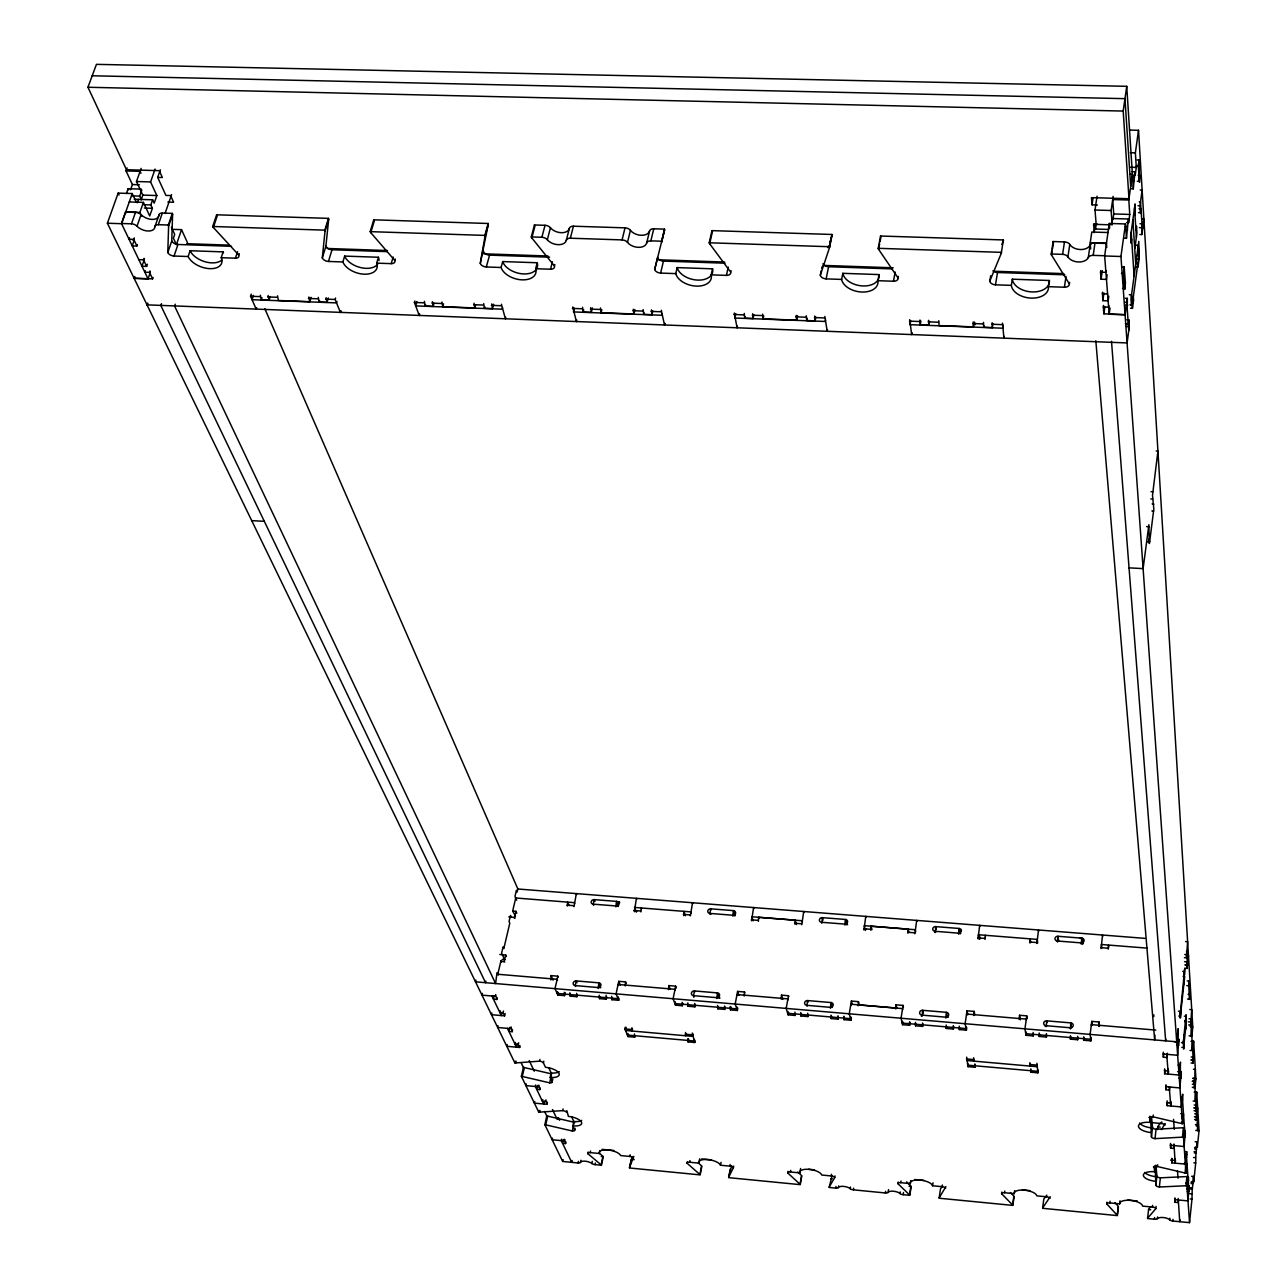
<?xml version="1.0" encoding="UTF-8"?>
<svg xmlns="http://www.w3.org/2000/svg" width="1287" height="1287" viewBox="0 0 1287 1287"><rect width="100%" height="100%" fill="white"/><g stroke="black" fill="none" stroke-linecap="round" stroke-linejoin="round"><path stroke-width="1.5" d="M188.159 256.531L190.106 250.74L223.134 251.882L221.219 257.69A18.066 10.457 20.2 0 1 209.91 268.661A18.066 10.457 20.2 0 1 188.159 256.531L174.051 256.033A5.164 2.976 20.6 0 1 167.793 252.558L168.613 225.981A5.245 3.041 21 0 0 168.356 225.016L172.345 213.385L162.339 213.063A5.212 3.041 21.1 0 0 158.912 215.186A10.457 6.081 21.2 0 1 152.091 219.417A10.457 6.081 21.2 0 1 141.071 214.623A5.212 3.024 21.3 0 0 135.537 212.21L125.579 211.888L121.477 223.488L148.053 278.909L134.17 278.394L134.829 276.48M167.793 252.558L171.75 240.991L172.603 214.35A5.228 3.057 21.1 0 0 172.345 213.385M1156.193 451.013L1157.93 451.093L1152.508 495.238L1153.828 509.089L1149.452 543.387M342.873 261.953L344.659 256.097L378.41 257.255L376.673 263.143A18.098 10.795 18.4 0 1 364.301 274.195A18.098 10.795 18.4 0 1 342.873 261.953L328.442 261.454A5.18 3.073 18.9 0 1 322.297 257.931L325.016 231.129L328.668 219.353A5.228 3.153 19.3 0 0 328.475 218.372L216.618 214.8L212.725 226.48A5.245 3.073 20.4 0 0 213.352 227.461L238.722 255.019A5.164 3.008 19.9 0 1 235.424 258.188L221.219 257.69M322.297 257.931L325.901 246.235L328.668 219.353M1150.658 1206.804L1148.631 1209.185L1147.537 1218.548L1154.391 1219.223A3.282 1.271 7.5 0 0 1157.383 1218.66A6.58 2.526 7.5 0 1 1163.384 1217.55A6.58 2.526 7.5 0 1 1169.69 1219.867A3.298 1.271 7.4 0 0 1172.843 1221.025L1189.542 1222.65L1191.971 1199.114L1192.245 1187.885L1190.395 1187.724M1191.939 1181.53L1193.773 1181.707L1195.703 1162.981L1195.977 1151.736L1194.159 1151.575M1195.526 1147.055L1197.344 1147.216L1199.05 1130.613L1196.717 1092.068A3.314 1.4 6.9 0 0 1195.784 1092.052L1194.143 1092.148M1186.035 1163.738A3.411 1.367 7.2 0 0 1187 1163.882L1186.019 1173.149A3.411 1.351 7.2 0 1 1185.054 1173.004L1186.035 1163.738L1184.313 1163.335M1190.974 1041.344L1192.679 1041.231A3.427 1.48 6.9 0 1 1193.644 1041.247L1195.929 1078.844L1194.979 1087.821A3.362 1.416 6.9 0 1 1194.014 1087.676L1194.963 1078.699L1193.274 1078.297M1153.458 1167.003A11.824 4.698 7.4 0 1 1155.163 1167.116L1155.903 1185.343A3.362 1.319 7.4 0 0 1159.362 1187L1185.97 1185.761L1186.936 1176.559A3.378 1.335 7.2 0 1 1187.885 1176.591L1186.92 1185.81L1189.542 1222.65M1193.194 1101.077L1194.851 1100.98L1195.784 1092.052M1196.717 1092.068L1195.784 1101.012A3.33 1.384 7 0 0 1194.851 1100.98M1187.241 1177.412L1188.48 1177.541L1187.547 1180.533M1194.046 1110.745L1195.913 1110.922L1196.041 1105.147L1194.191 1104.986M1188.48 1177.541L1188.351 1183.284L1185.858 1183.043M1195.913 1110.922L1196.218 1107.946L1194.368 1107.785M1187.209 1185.874L1189.075 1186.051L1188.754 1189.091L1186.887 1188.915M1194.609 1119.529L1196.443 1119.69L1196.588 1113.963L1194.738 1113.802M1189.075 1186.051L1187.998 1200.9L1174.725 1199.629L1174.902 1197.907M1196.443 1119.69L1197.682 1107.866L1195.848 1107.705M1197.602 1130.404L1198.052 1125.996M1190.491 1189.027L1192.325 1189.204L1192.888 1183.718L1193.419 1176.431L1191.585 1176.27M1194.239 1152.911L1196.073 1153.072L1196.476 1149.098L1197.007 1141.859L1195.189 1141.698M1180.742 1113.609L1182.528 1114.027A3.523 1.464 7.1 0 0 1183.525 1114.188L1182.512 1123.68A3.523 1.448 7.1 0 1 1181.514 1123.519L1181.707 1121.733M1182.013 1118.773L1182.528 1114.027M1129.568 130.067L1138.512 130.293L1192.792 1027.139L1191.81 1036.341A3.475 1.512 6.9 0 1 1190.829 1036.196L1191.81 1026.994L1190.057 1026.576M1172.843 1221.025L1173.02 1219.32M1178.425 1200.884L1178.248 1202.589L1174.934 1202.267L1175.304 1198.841M1148.889 1117.55A12.21 5.019 7.4 0 1 1150.642 1117.647L1151.447 1136.888A3.475 1.416 7.4 0 0 1155.018 1138.641L1182.48 1137.145L1183.493 1127.718A3.475 1.432 7.1 0 1 1184.474 1127.75L1183.477 1137.177L1186.019 1173.149M1190.008 1050.482L1191.714 1050.369L1192.679 1041.231M1193.644 1041.247L1192.679 1050.385A3.427 1.48 6.9 0 0 1191.714 1050.369M1178.2 1198.422L1179.729 1221.685L1179.938 1219.738M1183.316 1130.967L1185.263 1131.144L1184.925 1134.265L1183.638 1134.153M1191.038 1062.982L1192.952 1063.159L1193.097 1057.142L1191.183 1056.981M1185.263 1131.144L1184.137 1146.524L1170.382 1145.253L1170.559 1143.483M1192.952 1063.159L1194.239 1051.012L1192.341 1050.852M1184.78 1151.543L1186.694 1151.72L1185.391 1164.124L1171.781 1162.853L1171.749 1158.316M1192.373 1084.169L1194.256 1084.346L1195.35 1069.417L1193.467 1069.24M1186.694 1151.72L1186.566 1157.608L1184.651 1157.431M1194.256 1084.346L1194.577 1081.337L1192.695 1081.16M1174.42 1144.899L1174.034 1148.406L1170.607 1148.101L1170.977 1144.577M1180.324 1068.467L1180.452 1062.113L1179.069 1075.031L1164.655 1073.776L1164.606 1068.821M1180.806 1075.208L1181.144 1071.991L1177.573 1071.685M1171.781 1162.853L1172.216 1158.783M1173.985 1143.998L1175.176 1163.175L1175.498 1160.263M1175.144 1158.638L1174.967 1160.375L1171.556 1160.07M1169.69 1219.867L1169.867 1218.162M1182.56 1100.369L1182.689 1094.191L1181.321 1106.933L1167.212 1105.662L1167.164 1100.852M1188.657 1024.967L1190.604 1025.128L1190.942 1022.039L1188.448 1021.862M1155.533 1181.289A11.84 4.698 7.4 0 1 1143.355 1175.401A11.84 4.698 7.4 0 1 1154.648 1171.749L1154.278 1167.615A3.411 1.351 7.4 0 1 1157.528 1166.553L1157.721 1164.815M1169.835 1087.048L1169.497 1090.073L1165.942 1089.751L1166.392 1085.536M1168.21 1069.143L1168.017 1070.961L1164.413 1070.639M1155.903 1185.343L1156.916 1176.157L1155.903 1165.089M1168.612 1070.848L1168.258 1074.082L1166.714 1054.326M1154.391 1219.223L1154.584 1217.534M1147.634 1218.194L1155.823 1208.67L1156.08 1206.402M1161.405 1129.6L1165.153 1123.535M1167.212 1105.662L1167.599 1102.074M1159.362 1187L1160.359 1177.83A3.362 1.335 7.4 0 1 1156.916 1176.157M1157.383 1218.66L1157.576 1216.971M1170.703 1101.173L1170.494 1102.975L1166.971 1102.653M1178.007 1035.231L1178.136 1028.683L1176.704 1041.81L475.514 981.836L475.933 980.099M1180.259 1014.606L1179.906 1017.856L1184.732 968.307L1184.587 974.854M1184.41 957.657L1186.453 957.818L1186.791 954.632L1184.764 954.471M1171.138 1102.332L1170.736 1105.983L1169.256 1087M1185.086 968.242L1187.097 968.403L1187.241 961.904L1184.539 961.679M1187.097 968.403L1188.48 955.758L1186.453 955.597M1151.447 1136.888L1152.508 1127.492L1151.543 1116.875M1167.438 1053.233L1166.971 1057.512L1163.335 1057.206L1163.287 1052.171M1163.335 1057.206L1163.738 1053.538M1165.861 1039.22L1165.668 1040.861L1111.501 341.296M1155.018 1138.641L1156.064 1129.262A3.459 1.416 7.3 0 1 1152.508 1127.492M1157.399 1129.568L1157.801 1126.463L1160.842 1122.698M1154.278 1167.615L1154.471 1165.877M1164.655 1073.776L1165.057 1070.14M1154.648 1171.749L1155.163 1167.116M1155.823 1208.67A3.314 1.287 7.5 0 0 1152.428 1207.045L1152.605 1205.34M1164.976 1125.192A3.266 1.335 7.3 0 0 1161.63 1123.535L1161.807 1121.878M1165.942 1089.751L1165.893 1084.877M1151.061 1132.56A12.226 5.003 7.4 0 1 1138.464 1126.366A12.226 5.003 7.4 0 1 1150.111 1122.377L1149.918 1116.199M1150.111 1122.377L1150.642 1117.647M1149.709 1117.985A3.507 1.448 7.3 0 1 1153.072 1116.826L1153.265 1115.041M1153.812 1014.848L1153.795 1016.585M1118.435 1206.627L1117.389 1215.604L1042.583 1208.3L1043.821 1199.017L1046.09 1196.041M1106.965 1202.219L1106.756 1203.908A3.298 1.271 7.8 0 1 1109.861 1202.927L1119.658 1203.876L1120.012 1200.851M1109.861 1202.927L1110.054 1201.221M1099.516 1026.27L1099.018 1021.991L1091.762 1021.379L1090.121 1034.41L1090.926 1040.877L1083.686 1040.266L1083.718 1036.823M1101.077 948.599L1102.557 935.038L1102.686 936.309M1090.958 1037.435L1090.732 1039.269L1025.755 1033.686L1025.996 1031.868M1090.926 1040.877L1091.167 1039.059M1099.018 1021.991L1098.76 1026.463M1108.252 949.179L1108.541 945.06L1108.734 946.959M1083.686 1040.266L1083.992 1037.821M1070.446 1035.681L1070.43 1039.124L1077.653 1039.751L1077.895 1037.917M1079.986 938.271L1082.946 938.513L1082.335 943.21A2.687 2.365 -5.2 0 1 1083.059 943.371M1042.663 1207.946L1050.192 1196.717M1070.43 1039.124L1070.752 1036.678M1082.624 944.304L1082.994 941.36M1077.686 1036.292L1077.653 1039.751M1049.983 1198.406A3.266 1.271 8.3 0 0 1046.524 1196.797L1046.749 1195.108M1037.869 1069.722L1037.66 1071.315L967.663 1065.137L967.888 1063.545M1030.871 1068.886L1030.887 1072.216L1037.901 1072.827L1038.142 1071.041M1046.395 1033.622L1046.395 1037.049L1039.188 1036.437L1039.188 1032.994M1046.395 1037.049L1046.637 1035.231M1131.997 301.56L1131.45 305.614L1131 298.857L1138.802 241.393L1139.124 258.993L1138.046 266.908L1136.115 266.843M1033.188 1032.48L1033.204 1035.922L1026.012 1035.311L1024.951 1028.828L1026.736 1015.877L1019.545 1015.266L1019.24 1019.417M1033.204 1035.922L1033.445 1034.104M1126.865 319.771L1128.844 319.852L1129.31 326.56L1127.09 342.937L147.024 304.858L147.506 303.442M1136.003 245.27L1138.255 245.334L1138.915 255.566L1132.238 304.906L1129.954 304.826M1139.832 234.491L1141.762 234.54L1143.87 218.903L1141.955 218.838M1030.195 1063.641L1029.873 1066.038L1029.857 1062.676M1142.389 229.89L1140.523 201.85L1139.22 201.818M1142.776 226.962L1142.583 228.426M1143.178 224.018L1142.985 225.482M1143.58 221.091L1143.371 222.554M1130.501 308.22L1132.463 308.285L1133.541 300.225L1133.316 296.863L1131.37 296.798M1010.44 1192.582L1013.866 1196.122L1012.66 1205.018L1001.608 1193.725A3.25 1.271 8.6 0 1 1004.568 1192.727L1014.236 1193.66L1014.639 1190.668M1014.076 1196.508L1012.869 1205.404L939.124 1198.213L940.475 1188.995L942.486 1186.019M1030.887 1072.216L1031.128 1070.414M1039.188 1036.437L1039.51 1034.008M1037.901 1072.827L1036.92 1063.303M1037.129 1065.073L1036.92 1066.682L966.714 1060.504L966.955 1058.911M1001.608 1193.725L1001.849 1192.035M1036.92 943.484L1038.496 929.986L1038.689 931.257M1026.012 1035.311L1026.35 1032.882M1135.954 230.164L1136.501 226.174L1136.936 233.124L1134.861 248.359M1004.568 1192.727L1004.793 1191.054M1125.353 298.278L1127.348 298.343L1125.095 314.816L1109.185 314.237L1104.632 255.743L1093.194 255.373A5.438 3.539 6.8 0 0 1088.287 257.593A10.891 7.095 7.1 0 1 1078.522 262.001A10.891 7.095 7.1 0 1 1067.904 256.917A5.421 3.523 7.4 0 0 1062.595 254.359L1051.222 253.989L1053.136 241.538L1064.478 241.908A5.405 3.539 7.4 0 1 1069.787 244.45A10.859 7.111 7.1 0 0 1080.356 249.549A10.859 7.111 7.1 0 0 1090.105 245.109A5.421 3.555 6.8 0 1 1094.996 242.873L1106.418 243.243L1106.74 247.458M1138.464 212.693L1140.411 212.757L1139.976 205.791L1142.132 190.058L1140.185 190.009M1127.348 298.343L1127.251 309.282L1125.272 309.202M1140.411 212.757L1140.942 208.816L1139.011 208.767M1128.844 319.852L1128.281 323.938L1125.337 323.825M1141.762 234.54L1141.859 223.777L1139.944 223.729M1124.436 238.24L1126.463 238.304L1128.393 219.015L1112.322 218.517L1111.453 224.614M1131.305 188.787L1133.3 188.851L1134.941 171.782L1131.949 171.702M1126.624 222.538L1128.635 222.587L1129.761 214.43L1128.812 200.016L1132.383 174.356L1126.736 86.326L96.445 64.35L87.95 87.259L126.48 169.723L159.266 170.672L162.371 177.509L157.69 177.381L160.328 169.82M1133.187 175.338L1135.166 175.402L1136.276 167.407L1135.375 152.847L1138.512 130.293M1029.825 942.921L1030.115 938.834L1030.694 942.615M1123.471 273.713L1124.339 267.503L1122.312 267.213M1139.156 160.473L1138.335 166.409L1137.016 166.377M1124.5 288.304L1125.353 282.094L1122.682 282.014M1131.659 239.141L1131.112 243.195L1130.646 236.165L1135.086 203.893L1134.989 214.977M1108.799 296.219L1108.139 300.868L1102.814 300.675L1102.476 292.213M1108.847 305.63L1108.638 307.175L1103.313 306.982L1103.538 305.437M1109.185 314.237L1110.037 308.043M1120.945 256.499L1125.481 223.954L1109.281 223.455L1104.648 255.968L1120.945 256.499L1182.512 1123.68M1112.949 219.546L1113.738 213.948L1112.692 199.549L1128.812 200.016M1095.816 340.701L1154.664 1039.928L1154.889 1035.005M1106.144 270.785L1105.919 272.345L1100.53 272.168L1100.755 270.608M1102.814 300.675L1103.908 292.937M1107.126 274.726L1106.466 279.408L1101.093 279.215L1100.53 272.168M1125.079 314.607L1103.86 313.835L1104.841 306.869M1097.377 205.003L1092.036 204.842L1091.456 197.635L1128.989 198.713L1123.197 111.068L1126.736 86.326M1101.093 279.215L1102.315 270.656M1112.193 224.887L1111.131 210.505L1113.158 196.332M973.969 1059.298L973.712 1061.083L973.664 1057.753M1095.173 224.035L1094.159 230.952L1093.58 223.89L1097.119 224.002M1094.143 232.69L1094.69 229.006L1108.751 229.44M1095.446 229.295L1096.17 224.388L1095.012 210.022L1097.039 196.187M974.886 1063.947L974.935 1067.261L967.969 1066.65L966.666 1057.142M974.935 1067.261L975.289 1064.896M1093.194 255.373L1094.996 242.873M939.156 1197.843L945.881 1186.63M1092.036 204.842L1093.065 197.892M959.233 1026.141L959.298 1029.568L966.408 1030.179L965.121 1023.712L967.036 1010.826L974.162 1011.421L973.873 1015.556M985.054 939.365L985.343 935.279L985.504 936.228M967.969 1066.65L968.242 1064.864M1090.7 248.938L1090.202 242.953L1091.794 232.03L1107.994 232.529M1088.287 257.593L1090.105 245.109M959.298 1029.568L959.555 1027.75M978.007 938.802L979.68 925.353L979.857 926.302M945.639 1188.303A3.234 1.255 9.1 0 0 942.132 1186.678L942.39 1185.005M966.36 1026.753L966.087 1028.57L902.203 1023.085L902.477 1021.283M979.391 938.593L979.729 936.244M966.408 1030.179L966.762 1027.766M979.857 939.092L980.034 937.917M1149.307 543.516L1148.889 524.726L1143.113 568.613L1128.892 567.84M1067.904 256.917L1069.787 244.45M953.297 1025.642L953.361 1029.053L946.251 1028.442L946.186 1025.031M990.17 278.845L989.783 281.161A5.341 3.427 8.6 0 0 995.494 284.813L1011.341 285.376A18.71 12.001 8 0 0 1031.225 298.117A18.71 12.001 8 0 0 1048.438 286.679L1064.397 287.226L1066.022 276.399M953.361 1029.053L953.731 1026.64M942.132 1186.678L932.56 1185.761L933.011 1182.785M1064.397 287.226A5.373 3.459 7.4 0 0 1069.384 283.928L1069.626 282.384M1062.595 254.359L1064.478 241.908M960.633 929.713L960.054 933.509L958.59 933.397M946.251 1028.442L946.524 1026.64M1069.384 283.928L1051.543 255.019L1052.139 251.126M1052.509 248.793L1053.458 242.567A5.421 3.555 7.5 0 1 1053.136 241.538M906.595 1181.9L910.939 1186.131L909.587 1194.963L897.94 1183.686A3.217 1.255 9.4 0 1 900.771 1182.673L910.295 1183.606L910.746 1180.646M1048.438 286.679L1049.388 280.486L1012.338 279.199L1011.341 285.376M922.538 1023.004L922.618 1026.415L915.54 1025.803L915.443 1022.393M897.94 1183.686L898.197 1182.013M922.618 1026.415L922.988 1024.002M900.771 1182.673L901.029 1181.016M909.089 1186.324L911.164 1186.517L909.812 1195.35L903.168 1194.69A3.201 1.239 9.4 0 1 899.983 1193.548L900.24 1191.891M903.168 1194.69L903.506 1192.486M832.013 1175.964L829.15 1187.467L835.713 1188.11A3.185 1.223 9.9 0 0 838.4 1187.547A6.371 2.445 9.8 0 1 843.757 1186.405A6.371 2.445 9.8 0 1 850.176 1188.689A3.185 1.223 9.7 0 0 853.378 1189.832L885.392 1192.969A3.201 1.223 9.5 0 0 888.11 1192.389L888.545 1189.638M915.54 1025.803L915.813 1024.002M909.555 1021.878L909.636 1025.305L902.573 1024.693L901.045 1018.226L903.088 1005.404L896.025 1004.809L895.736 1008.928M909.636 1025.305L910.118 1022.296M885.392 1192.969L885.649 1191.312M914.912 933.767L916.682 920.398L916.891 921.347M902.573 1024.693L902.959 1022.296M1004.166 336.438L1003.94 338.175L1002.509 323.117M1003.2 325.144L1002.702 328.201L910.022 324.678L910.713 320.881M907.93 933.22L908.22 929.166L871.122 926.19L870.832 930.244M850.176 1188.689L850.45 1187.048M983.509 322.394L983.702 327.268L992.325 327.59L992.148 322.715M992.325 327.59L992.953 323.777M853.378 1189.832L853.651 1188.191M838.4 1187.547L838.674 1185.89M990.298 278.072L990.684 275.772M983.702 327.268L983.96 325.74M995.494 284.813L997.522 272.506A5.325 3.443 8.6 0 1 992.921 270.785M989.783 281.161L1001.254 253.362L1003.393 239.945L880.549 236.02L878.201 248.311A5.357 3.459 10.7 0 0 878.603 249.34L898.085 277.976A5.293 3.378 10.4 0 1 893.451 281.242L877.863 280.695A18.452 11.744 11 0 1 861.904 292.036A18.452 11.744 11 0 1 841.618 279.424L826.141 278.877A5.261 3.346 11.6 0 1 820.302 275.273L821.235 270.704M938.802 320.72L939.043 325.579L973.374 326.882L974.146 322.297M829.15 1187.113L834.732 1177.557A3.201 1.239 9.9 0 0 831.193 1175.948L831.466 1174.291M834.732 1177.557L835.006 1175.9M835.713 1188.11L835.987 1186.469M849.243 1013.818L851.399 1001.061L858.429 1001.656L859.072 1004.085M863.979 930.002L865.765 916.36L865.99 917.341M850.852 1016.875L850.546 1018.677L787.644 1013.271L787.966 1011.485M865.524 930.083L865.717 928.924M843.838 1016.247L843.966 1019.658L850.98 1020.253L851.383 1017.872M858.139 1005.758L858.429 1001.656M973.374 326.882L973.181 322.007M831 1015.153L831.145 1018.548L838.127 1019.159L838.448 1017.357M843.966 1019.658L844.369 1017.261M801.785 1175.916L800.273 1184.651L728.635 1177.653L730.26 1168.966M847.152 921.621L846.653 924.5L845.237 924.372M831.145 1018.548L831.547 1016.167M837.998 1015.749L838.127 1019.159M501.093 267.503L502.686 261.567L537.21 262.757L535.649 268.71A18.147 11.116 16.3 0 1 522.168 279.858A18.147 11.116 16.3 0 1 501.093 267.503L486.325 266.972A5.196 3.169 16.8 0 1 480.276 263.433L484.99 236.39L488.272 224.469A5.245 3.25 17.2 0 0 488.159 223.488L373.745 219.82L370.189 231.644A5.245 3.185 18.5 0 0 370.769 232.641L394.803 260.457A5.18 3.105 18.1 0 1 391.216 263.642L376.673 263.143M797.731 1172.007L801.544 1175.53L800.031 1184.265L787.773 1173.004A3.201 1.239 10.2 0 1 790.443 1172.007L799.838 1172.907L800.594 1168.499M807.078 1006.257L806.82 1005.324A2.671 2.365 -16.5 0 1 804.616 1002.734A2.671 2.365 -16.5 0 1 807.657 1000.578L830.984 1002.541L830.405 1008.252M480.276 263.433L488.272 224.469M787.773 1173.004L788.062 1171.347M790.443 1172.007L790.733 1170.35M919.98 320.013L920.237 324.855L928.78 325.177L928.522 320.334M928.78 325.177L929.455 321.38M807.705 1013.159L807.866 1016.553L800.9 1015.958L800.739 1012.563M807.866 1016.553L808.188 1014.767M794.932 1012.065L795.093 1015.459L788.143 1014.848L786.18 1008.413M795.093 1015.459L795.414 1013.673M920.237 324.855L920.913 321.058M800.9 1015.958L801.318 1013.577M911.92 333.092L911.646 334.604L909.716 319.626M786.18 1008.429L788.481 995.736L781.515 995.141L781.209 999.227M801.769 924.742L803.731 911.486L804.005 912.451M788.143 1014.848L788.577 1012.483M911.614 334.395L911.888 332.883M794.899 924.195L795.205 920.173L758.67 917.293L758.365 921.299M893.451 281.242L895.157 272.072M731.724 1165.62L728.635 1177.299L733.397 1167.743A3.185 1.223 10.6 0 0 729.809 1166.135L730.115 1164.494M898.085 277.976L898.358 276.448M733.397 1167.743L733.703 1166.102M729.809 1166.135L720.527 1165.234L721.074 1162.322M737.145 1007.11L736.808 1008.879L674.903 1003.57L675.257 1001.801M730.244 1006.514L730.453 1009.893L737.354 1010.488L737.805 1008.123M877.863 280.695L879.021 274.581L842.824 273.327L841.618 279.424M737.354 1010.488L735.183 1004.053L737.596 991.408L744.513 991.987L744.224 996.058M698.374 1163.03L701.56 1165.829L699.903 1174.5L687.081 1163.255A3.169 1.223 10.9 0 1 689.639 1162.241L698.889 1163.142L699.726 1158.767M730.453 1009.893L731.016 1006.933M701.833 1166.215L700.176 1174.886L629.52 1167.985L631.273 1159.362L634.201 1159.651M878.603 249.34L879.632 243.951M880.067 241.65L880.952 237.049A5.341 3.475 10.6 0 1 880.549 236.02M751.544 920.752L753.587 907.56L753.876 908.509M725.16 1007.029L724.71 1009.394L717.824 1008.815L718.162 1007.029M689.639 1162.241L689.961 1160.601M724.501 1006.016L724.71 1009.394M717.599 1005.437L717.824 1008.815M733.606 915.524L735.006 915.636L735.504 913.062M687.081 1163.255L687.403 1161.614M694.497 1039.429L694.192 1040.974L627.412 1035.07L627.734 1033.541M687.837 1038.625L688.062 1041.891L694.755 1042.486L695.093 1040.749M686.116 1033.992L685.762 1035.745L685.537 1032.447M827.477 329.633L827.219 331.338L824.838 316.425M694.674 1003.458L694.916 1006.836L688.046 1006.257L687.821 1002.879M694.916 1006.836L695.382 1004.487M688.062 1041.891L688.625 1038.995M694.755 1042.486L692.261 1033.043M692.953 1034.024L692.486 1036.357L625.53 1030.453L626.174 1027.38M826.141 278.877L828.571 266.731A5.261 3.362 11.6 0 1 822.972 263.738M682.11 1002.38L682.335 1005.758L675.498 1005.163L673.101 998.744L675.643 986.164L668.79 985.585L668.5 989.623M682.335 1005.758L682.818 1003.393M688.046 1006.257L688.4 1004.487M825.546 319.948L825.24 321.46L734.78 318.018L735.762 313.529M690.379 915.877L692.519 902.75L692.84 903.699M821.685 268.42L822.007 266.892M675.498 1005.163L675.852 1003.41M806.305 315.733L806.676 320.543L815.089 320.865L814.719 316.039M820.302 275.273L829.488 247.715A5.341 3.443 11.7 0 0 829.504 246.718L831.965 234.475L711.968 230.63L709.201 242.776A5.293 3.378 13.6 0 0 709.668 243.774L730.694 272.152A5.245 3.298 13.2 0 1 726.415 275.386L711.18 274.855A18.275 11.47 13.7 0 1 696.444 286.116A18.275 11.47 13.7 0 1 675.772 273.616L660.633 273.085A5.228 3.266 14.3 0 1 654.697 269.498L657.544 257.497A5.212 3.282 14.3 0 0 663.465 261.084L724.983 263.191M829.488 247.715L831.949 235.473A5.325 3.443 11.7 0 0 831.965 234.475M815.089 320.865L815.845 317.101M632.239 1156.627L629.488 1167.631L633.799 1156.434M683.719 915.652L683.896 911.357L685.424 915.733M806.676 320.543L807.142 318.291M762.66 314.092L763.094 318.886L796.605 320.157L796.203 315.347M796.605 320.157L797.522 315.653M633.477 1158.059A3.153 1.207 11.4 0 0 629.842 1156.45L630.18 1154.825M635.038 1035.44L634.684 1037.177L628.04 1036.582L628.523 1034.281M632.56 1029.294L632.19 1031.032L631.933 1027.75M634.427 1033.911L634.684 1037.177M601.254 1156.45L603.233 1156.643L601.447 1165.25L595.077 1164.622A3.137 1.19 11.6 0 1 591.827 1163.496L592.293 1161.341M595.077 1164.622L595.414 1163.014M628.04 1036.582L624.903 1028.892L625.273 1027.155M598.793 1152.766L602.943 1156.273L601.142 1164.864L587.789 1153.635A3.153 1.19 11.7 0 1 590.234 1152.621L599.356 1153.506L599.951 1150.61M574.726 1122.296A3.201 1.239 11.8 0 1 574.179 1122.264L547.683 1116.135A3.185 1.239 12 0 0 546.766 1115.99L544.851 1124.709L562.676 1161.453L578.04 1162.965A3.121 1.174 11.7 0 0 580.469 1162.386L580.92 1160.23M618.42 996.926L618.05 998.68L557.142 993.451L557.528 991.698M636.486 911.856L636.727 910.713M763.094 318.886L763.722 315.894M611.631 996.347L611.904 999.709L618.693 1000.289L619.063 998.535M587.789 1153.635L588.143 1152.01M618.693 1000.289L616.087 993.854L618.757 981.337L625.562 981.917L625.257 985.955M640.91 911.936L641.199 907.962L641.553 908.895M590.234 1152.621L590.572 1150.996M744.288 313.401L744.723 318.195L753.072 318.516L752.638 313.706M599.195 995.269L599.485 998.632L606.257 999.211L606.756 996.878M572.088 1160.472L571.701 1162.338L561.293 1140.636L561.599 1139.188M753.072 318.516L753.876 314.768M611.904 999.709L612.274 997.94M578.04 1162.965L578.378 1161.357M634.314 911.727L636.422 898.326L636.775 899.275M563.368 1139.494L562.548 1143.274L565.588 1143.564L565.942 1141.939M562.676 1161.453L563.079 1159.603M744.723 318.195L745.044 316.699M618.564 905.533L619.369 901.849L616.586 901.624M599.485 998.632L599.855 996.878M544.851 1124.709A3.201 1.239 12 0 1 545.752 1124.854L572.297 1130.983A3.201 1.239 11.8 0 0 574.742 1129.938L572.86 1125.9L573.793 1121.524L571.589 1116.762M572.297 1130.983L573.358 1126.077M573.712 1124.452L574.179 1122.264M574.742 1129.938L575.096 1128.297M606.097 995.269L606.257 999.211M551.673 1073.921L524.324 1067.566A3.298 1.319 12.3 0 0 523.391 1067.422L521.38 1076.334L538.722 1112.097A3.234 1.255 12.1 0 0 539.591 1112.129L562.725 1110.617L563.095 1108.96M572.86 1125.9A11.261 4.376 11.9 0 0 581.483 1122.167A11.261 4.376 11.9 0 0 568.404 1116.392L566.843 1110.633M737.387 326.158L737.113 327.863L734.266 313.014M565.588 1143.564L564.687 1139.301M552.509 1138.126L552.155 1139.751L564.333 1140.926M558.268 1119.03L558.51 1117.953L556.788 1117.776M521.38 1076.334A3.298 1.303 12.3 0 1 522.313 1076.479L549.694 1082.85A3.298 1.319 12.1 0 0 552.203 1081.707L550.192 1077.412L551.174 1072.94L548.825 1067.872M534.748 1101.479L534.378 1103.12L546.83 1104.294L545.881 1099.854M549.694 1082.85L551.431 1075.047M569.9 992.76L570.205 996.122L576.946 996.701L577.332 994.948M570.205 996.122L570.591 994.368M546.83 1104.294L547.329 1102.09M730.694 272.152L731.032 270.64M552.203 1081.707L552.815 1078.924M545.752 1124.854L547.683 1116.135M576.64 993.339L576.946 996.701M537.548 1085.44L536.679 1089.317L539.816 1089.606L538.851 1085.118M539.816 1089.606L540.186 1087.949M564.269 992.277L564.575 995.639L557.85 995.06L555.019 988.641L557.818 976.189L551.077 975.61L550.916 979.938M538.722 1112.097L539.092 1110.456M564.575 995.639L565.234 992.711M539.591 1112.129L539.945 1110.488M542.76 1099.565L542.39 1101.222L545.511 1101.511M726.415 275.386L728.265 267.085M544.337 1101.238L543.725 1104.005L535.328 1086.485L535.649 1085.005M574.018 906.611L576.335 893.596L576.721 894.545M136.422 202.461L132.239 193.549L118.147 193.114L107.4 223.23L514.864 1062.917A3.33 1.335 12.4 0 0 515.749 1062.933L539.526 1061.164L539.897 1059.474M557.85 995.06L558.365 992.727M550.192 1077.412A11.631 4.649 12.1 0 0 558.992 1073.374A11.631 4.649 12.1 0 0 545.463 1067.293L543.42 1062.917L543.79 1061.228M522.313 1076.479L524.324 1067.566M526.254 1083.944L525.884 1085.617L538.465 1086.775M567.358 906.08L567.647 902.123L569.063 905.549M711.18 274.855L712.548 268.822L677.171 267.599L675.772 273.616M514.864 1062.917L515.25 1061.228M515.749 1062.933L516.135 1061.26M507.191 1044.61L506.805 1046.299L519.691 1047.457L520.077 1045.768M709.668 243.774L710.006 242.262M710.183 241.506L711.051 237.709M711.212 236.953L712.419 231.644A5.293 3.394 13.6 0 1 711.968 230.63M509.813 1027.412L508.896 1031.386L512.162 1031.675L512.548 1029.97M515.427 1042.486L515.041 1044.191L518.259 1044.481L519.691 1047.457M517.245 1043.725L516.473 1047.168L507.448 1028.345M518.259 1044.481L518.661 1042.776M512.162 1031.675L511.1 1026.929M662.242 313.787L661.888 315.283L573.439 311.921L574.372 308.22M500.225 1010.745L499.823 1012.467L503.12 1012.756L504.601 1015.845L491.457 1014.703L491.875 1012.982M498.069 1025.771L497.667 1027.493L510.698 1028.635M502.027 1012.499L501.303 1015.556L491.924 995.993M503.12 1012.756L503.507 1011.035M664.462 324.855L664.816 323.375M664.864 323.6L664.51 325.08L661.309 310.28M504.601 1015.845L505.131 1013.561M497.779 974.259L500.933 960.89L504.681 962.081M515.476 916.071L512.66 911.067L515.733 898.004M494.256 995.688L493.436 999.162L496.766 999.452L497.168 997.715M496.766 999.452L495.656 994.545M504.263 961.164L505.711 955.018L499.871 954.52M514.333 918.242L515.958 911.325L512.66 911.067M652.831 310.955L651.962 314.671L643.725 314.366L644.079 312.87M485.923 981.144L485.553 982.689L160.859 305.582L161.502 303.684M664.494 229.118A5.277 3.362 14.5 0 1 664.542 230.116L661.679 242.197A5.293 3.346 14.5 0 0 661.631 241.2L664.494 229.118L653.764 228.78A5.261 3.346 14.6 0 0 649.581 230.952A10.537 6.692 14.9 0 1 641.248 235.296A10.537 6.692 14.9 0 1 630.437 230.341A5.261 3.33 15 0 0 625.032 227.847L573.423 226.206A5.245 3.298 15.8 0 0 569.369 228.378A10.505 6.596 16.1 0 1 561.309 232.706A10.505 6.596 16.1 0 1 550.45 227.767A5.245 3.282 16.3 0 0 545.028 225.305L534.459 224.968L531.29 236.937A5.261 3.282 16.3 0 0 531.804 237.934L554.44 266.007A5.196 3.201 15.9 0 1 550.514 269.224L535.649 268.71M651.962 314.671L651.415 309.894M660.633 273.085L663.465 261.084M643.725 314.366L643.178 309.588M482.384 993.403L481.965 995.141L495.254 996.283M531.29 236.937L541.875 237.275A5.261 3.266 16.2 0 1 547.313 239.752A10.537 6.58 16.1 0 0 558.204 244.675A10.537 6.58 16.1 0 0 566.28 240.379A5.261 3.282 15.8 0 1 570.35 238.208L622.071 239.913A5.277 3.314 15 0 1 627.493 242.39A10.569 6.676 14.8 0 0 638.336 247.345A10.569 6.676 14.8 0 0 646.669 243.018L649.581 230.952M600.514 307.979L601.109 312.741L633.88 313.98L633.317 309.218M646.669 243.018A5.277 3.33 14.6 0 1 650.868 240.862L653.764 228.78M633.88 313.98L634.941 309.54M622.071 239.913L625.032 227.847M627.493 242.39L630.437 230.341M601.109 312.741L601.849 309.781M582.544 307.303L583.156 312.065L591.312 312.371L590.717 307.609M591.312 312.371L592.422 307.931M576.737 319.98L576.415 321.686L572.763 306.933M583.156 312.065L583.719 309.845M570.35 238.208L573.423 226.206M654.697 269.498L661.904 240.46M662.338 238.738L664.542 230.116M566.28 240.379L569.369 228.378M550.514 269.224L552.445 261.776M554.44 266.007L554.826 264.527M547.313 239.752L550.45 227.767M541.875 237.275L545.028 225.305M531.804 237.934L534.974 225.965A5.245 3.282 16.4 0 1 534.459 224.968M502.573 307.722L502.187 309.186L415.685 305.904L416.94 301.528M505.759 317.245L505.437 318.903L501.415 304.263M493.645 304.215L492.454 308.623L484.411 308.317L484.813 306.837M492.454 308.623L491.747 303.893M484.411 308.317L483.687 303.587M441.972 302.027L442.728 306.724L474.774 307.947L474.05 303.233M474.774 307.947L475.579 305.019M486.325 266.972L489.559 255.132A5.18 3.185 16.9 0 1 483.526 251.592M484.99 236.39A5.261 3.25 17.1 0 0 484.877 235.408L488.159 223.488M442.728 306.724L443.548 303.812M433.976 303.442L433.156 306.37L425.177 306.065L425.595 304.601M433.156 306.37L432.384 301.657M419.626 313.915L419.289 315.572L414.414 302.461L414.832 300.997M425.177 306.065L424.404 301.351M391.216 263.642L393.146 257.03M394.803 260.457L395.238 258.977M370.769 232.641L374.324 220.817A5.228 3.185 18.6 0 1 373.745 219.82M340.347 312.339L340.782 310.875M340.862 311.084L340.428 312.532L335.151 299.469L335.585 298.021M336.969 301.448L336.534 302.895L252.043 299.694L253.426 295.366M318.275 297.361L319.16 302.043L327.011 302.332L326.142 297.667M327.011 302.332L328.346 297.989M328.442 261.454L332.03 249.742L386.792 251.625M319.16 302.043L319.61 300.595M277.525 295.833L278.442 300.498L309.749 301.689L308.848 297.007M309.749 301.689L311.084 297.345M325.016 231.129A5.245 3.137 19.2 0 0 324.823 230.148L328.475 218.372M260.36 295.19L261.293 299.839L269.08 300.144L268.146 295.479M269.08 300.144L270.222 296.525M256.628 307.641L256.258 309.282L250.547 296.283L251.238 294.112M261.293 299.839L261.985 297.683M235.424 258.188L237.564 251.641M238.722 255.019L239.189 253.571M827.895 247.651L828.474 245.914M829.632 242.455L830.212 240.701M830.791 238.964L831.949 235.473M213.352 227.461L217.246 215.782A5.228 3.089 20.5 0 1 216.618 214.8M175.257 304.215L174.614 306.113L495.592 983.558L497.023 972.634L498.214 975.16M1189.14 980.791L1189.574 999.468L1189.188 980.823M171.702 229.327L181.531 229.649L176.416 244.691L173.407 238.159L174.694 234.395L171.412 227.268M174.051 256.033L177.976 244.482L231.531 246.316M147.104 305.051L147.764 303.153M134.073 278.201L152.59 278.877L149.501 272.377L149.984 270.946M148.053 278.909L150.354 272.217M168.613 225.981L172.603 214.35M152.59 278.877L153.089 277.445M144.466 259.041L141.972 266.232L146.638 266.393L147.378 264.237M121.477 223.488L131.467 223.809A5.228 3.008 21.2 0 1 137.001 226.222A10.489 6.049 21.2 0 0 148.069 231.016A10.489 6.049 21.2 0 0 154.89 226.802A5.228 3.024 21 0 1 158.317 224.694L162.339 213.063M165.074 213.449L171.573 194.61M145.351 270.769L144.852 272.217L149.501 272.377M146.638 266.393L143.5 259.829L143.999 258.381M154.89 226.802L158.912 215.186M134.234 240.106L132.223 245.881L136.905 246.042L133.719 239.366L134.234 237.918M129.263 201.962L143.404 202.397L149.726 215.943L152.397 208.301L150.82 204.923L152.622 199.775L134.266 199.276M136.905 246.042L137.419 244.594M155.1 169.047L150.579 181.934L156.837 195.544L154.183 203.153L152.622 199.775M131.467 223.809L135.537 212.21M141.103 199.968L142.809 195.109L136.486 181.515L141.136 168.356M129.52 237.757L129.022 239.205L133.719 239.366M141.554 216.168L139.849 212.548L143.404 202.397M137.001 226.222L141.071 214.623M132.239 193.549L121.573 223.697L107.4 223.23M137.355 202.767L138.562 199.34M141.28 199.485L139.704 196.107L141.843 190.009M126.448 193.5L128.137 188.722L141.264 189.109M130.566 189.736L132.4 184.54L126.046 170.93L127.107 167.953M1001.849 244.482L1003.297 240.959A5.389 3.523 8.6 0 0 1003.393 239.945M1156.064 1129.262L1183.493 1127.718M1160.359 1177.83L1186.936 1176.559M92.214 75.772L1124.967 98.665L1130.694 186.502M87.95 87.259L1123.197 111.068M1130.372 152.719L1135.375 152.847M1137.161 159.974L1139.124 160.022L1139.494 182.32L1138.287 165.476L1139.124 160.022M1136.341 165.91L1138.303 165.959M1130.324 167.246L1136.276 167.407M1130.372 174.292L1132.383 174.356L1133.3 188.851M1138.11 175.322L1140.073 175.37L1139.252 181.306L1137.29 181.242M1132.19 177.139L1134.185 177.188M1131.434 180.727L1134.426 180.807M126.046 170.93L140.09 171.348L140.975 173.262M1138.03 205.727L1139.976 205.791M136.486 181.515L150.579 181.934M1095.012 210.022L1111.131 210.505M132.4 184.54L139.382 184.749M1113.738 213.948L1129.761 214.43M142.809 195.109L156.837 195.544M1096.17 224.388L1110.182 224.823M131.805 195.865L139.704 196.107M1125.337 226.464L1127.348 226.512M1139.397 227.654L1141.328 227.702M1125.578 230.035L1127.589 230.1M167.889 202.091L173.616 202.268L170.576 195.56L165.926 195.431L157.69 177.381M143.79 204.697L150.82 204.923M144.369 208.044L152.397 208.301M125.676 212.098L139.849 212.548M1090.202 242.953L1106.434 243.468M1136.662 255.486L1138.915 255.566M158.317 224.694L168.356 225.016M212.725 226.48L324.823 230.148M370.189 231.644L484.877 235.408M650.868 240.862L661.631 241.2M709.201 242.776L829.504 246.718M878.201 248.311L1001.35 252.349A5.405 3.507 8.6 0 1 1001.254 253.362M1137.193 258.928L1139.124 258.993M1135.89 263.465L1137.837 263.529L1138.046 266.908M132.384 239.832L134.138 239.897A2.976 1.207 89.6 0 1 133.832 238.883M1121.444 273.439L1123.454 273.504L1124.725 289.462L1125.401 282.834L1124.162 266.554L1123.454 273.504M186.712 243.693L228.861 245.125M327.204 248.471L387.419 250.531M483.767 253.812L548.005 256.016M658.397 259.781L724.629 262.033M822.988 265.395L893.226 267.793M993.596 271.219L1063.85 273.616M489.559 255.132L549.581 257.191M828.571 266.731L891.505 268.886M997.522 272.506L1064.816 274.807M1123.374 282.239L1125.369 282.32M1122.521 288.449L1124.516 288.513M138.835 259.668L143.5 259.829M1102.267 293.758L1107.608 293.951M1129.262 294.691L1131.546 294.771L1132.463 308.285M1131.595 300.161L1133.541 300.225M1125.433 302.188L1126.768 302.236L1128.731 330.437M1125.835 305.116L1127.814 305.18M1126.366 326.448L1129.31 326.56M250.547 296.283L259.894 296.621M267.696 296.927L277.075 297.281M308.397 298.455L317.825 298.809M325.691 299.115L335.151 299.469M414.414 302.461L423.986 302.815M431.965 303.121L441.57 303.491M473.648 304.697L483.301 305.051M491.344 305.357L501.029 305.727M572.393 308.413L582.174 308.783M590.347 309.105L600.16 309.475M632.963 310.698L642.824 311.084M651.061 311.39L660.955 311.76M733.944 314.511L743.95 314.897M752.316 315.202L762.338 315.588M795.897 316.859L806 317.229M814.414 317.551L824.549 317.937M909.442 321.139L919.706 321.525M928.265 321.847L938.545 322.233M972.924 323.536L983.268 323.922M991.891 324.244L1002.267 324.646M1151.045 491.682L1152.798 491.763M1150.835 498.938L1152.589 499.034M1152.122 503.86L1153.892 504.15M1151.897 510.971L1153.635 511.068M1146.637 526.576L1149.098 526.785M1148.052 541.473L1149.806 541.57M1147.361 541.634L1149.13 542.117M251.721 520.64L264.302 521.315M517.583 888.979L1144.963 938.368M1185.584 941.569L1187.628 941.73L1186.453 957.818M515.46 897.972L574.308 902.654L574.694 903.587M1147.409 948.149L1101.366 944.497L1101.752 947.972M617.004 906.273L618.387 906.37L616.473 901.383L594.192 899.613A2.606 2.22 -22 0 0 591.2 901.688A2.606 2.22 -22 0 0 593.194 904.15L593.693 905.404M1080.855 943.098L1082.335 943.21L1081.723 938.159L1057.978 936.276A2.687 2.365 -6.2 0 0 1055.002 938.432A2.687 2.365 -6.2 0 0 1057.351 941.006L1057.48 941.955M794.642 923.246L801.511 923.793M863.657 928.747L870.607 929.294M566.972 905.147L573.632 905.678M633.847 910.472L640.556 911.003M683.284 914.397L690.041 914.944M751.254 919.819L758.075 920.366M907.721 932.271L914.703 932.834M977.83 937.853L984.877 938.416M1029.68 941.987L1036.775 942.551M1100.98 947.65L1108.139 948.229M1184.86 964.912L1186.887 965.073M1185.649 965.089L1187.451 965.234L1186.582 951.254M508.751 916.923L514.543 917.39L514.961 918.307M1182.785 971.347L1184.378 971.476L1184.104 984.587L1183.992 982.93M1183.107 976.366L1184.7 976.495L1180.372 1016.231L1178.763 1016.087M1187.225 980.919L1189.22 981.08L1188.705 985.778L1186.711 985.617M1188.062 994.352L1190.041 994.642L1189.526 999.195L1187.547 999.034M1189.783 1009.507L1191.73 1009.668L1190.604 1025.128M1178.425 1011.164L1180.034 1011.292L1180.469 1017.888L1181.064 1009.764M1184.362 1016.183L1186.147 1016.328M502.139 959.394L505.035 959.635M1189.011 1018.773L1190.748 1018.934L1193.274 1060.118L1191.585 1059.973M1184.667 1020.961L1186.453 1021.106L1183.606 1047.521L1181.82 1047.377M497.506 974.227L557.11 979.294L557.512 980.195M1155.774 1030.099L1091.344 1024.629L1091.456 1025.546M857.898 1004.841L895.511 1008.011M599.42 987.547L600.836 987.676M717.663 997.634L719.095 997.747A2.654 2.333 -19.7 0 1 720.012 998.004M830.871 1007.303L832.335 1007.415M945.897 1017.068L947.377 1017.197A2.703 2.413 -10.8 0 1 948.085 1017.357M1174.854 1041.939L1178.49 1042.261L1178.844 1038.995L1177.653 1055.26L1163.078 1054.005M1181.498 1042.647L1183.284 1042.808L1186.035 1014.735L1185.874 1029.005L1185.761 1027.428M1176.897 1045.317L1178.715 1045.478L1177.782 1031.965M1190.861 1060.021L1192.776 1060.182M1178.088 1065.153L1180.115 1065.33L1181.016 1078.297L1179.005 1078.12M1192.727 1078.297L1194.4 1078.442L1196.749 1116.73L1195.124 1116.585M624.903 1028.892L631.579 1029.487M685.199 1034.201L691.923 1034.78M966.408 1058.928L973.406 1059.539M1029.616 1064.478L1036.678 1065.105M1192.196 1081.289L1194.079 1081.45M1165.684 1086.678L1179.986 1087.949L1181.144 1071.991M1180.581 1097.216L1182.351 1097.361L1185.134 1137.145L1183.413 1136.984M1193.869 1107.962L1195.736 1108.123M1194.433 1116.762L1196.283 1116.939M1195.88 1120.157L1197.714 1120.317L1197.634 1130.726L1197.634 1120.124L1197.248 1124.741L1195.414 1124.581M1196.234 1125.835L1198.068 1126.173M1151.109 1122.57L1161.63 1123.535M1157.705 1126.849L1160.23 1127.074M1195.784 1130.404L1199.05 1130.613M1183.525 1133.831L1185.456 1134.008M1194.577 1147.586L1196.395 1147.763M1194.658 1148.937L1196.476 1149.098M1184.973 1154.342L1186.887 1154.519M1184.667 1154.664L1186.373 1154.825L1188.947 1191.762L1187.29 1191.601M1193.548 1157.496L1195.366 1157.657M1193.886 1162.804L1195.703 1162.981M1187.418 1180.115L1188.673 1180.227M1190.974 1182.238L1192.808 1182.415M1191.054 1183.557L1192.888 1183.718M1187.402 1188.544L1189.268 1188.721M1189.783 1193.709L1191.617 1193.886M1190.137 1198.937L1191.971 1199.114M602.203 1149.355L613.819 1150.481M701.688 1158.96L711.518 1159.909M808.574 1169.272L814.542 1169.851M914.687 1179.519L923.953 1180.404M1022.361 1189.912L1029.89 1190.636M1127.814 1200.079L1137.354 1200.996M629.842 1156.45L620.688 1155.565A11.052 4.215 11.5 0 0 607.947 1149.951A11.052 4.215 11.5 0 0 599.356 1153.506M831.193 1175.948L821.766 1175.031A11.213 4.328 10.1 0 0 809.314 1169.384A11.213 4.328 10.1 0 0 799.838 1172.907M1046.524 1196.797L1036.823 1195.848A11.438 4.44 8.5 0 0 1024.693 1190.169A11.438 4.44 8.5 0 0 1014.236 1193.66M1152.428 1207.045L1142.583 1206.096A11.551 4.488 7.7 0 0 1130.613 1200.385A11.551 4.488 7.7 0 0 1119.658 1203.876M830.614 1178.699L832.255 1178.86M1148.535 1209.539L1150.675 1209.748M1170.575 1160.102L1172.296 1160.504M1157.528 1166.553L1185.054 1173.004M1153.072 1116.826L1181.514 1123.519M1189.075 1035.778L1190.829 1036.196M1192.325 1087.274L1194.014 1087.676M1106.756 1203.908L1117.213 1215.234L1118.258 1206.241L1115.009 1202.701M521.396 1063.271L523.954 1068.596M544.594 1111.469L547.329 1117.148M125.579 211.888L126.046 212.886M529.214 1060.585L534.266 1071.218M552.477 1109.491L557.207 1119.433M558.51 1117.953L559.057 1119.127M559.218 1119.465L559.62 1120.301M118.147 193.114L119.047 195.029M128.137 188.722L128.636 189.784M500.933 960.89L501.496 962.097M504.617 959.603L501.624 953.104L503.072 946.959L503.812 948.599L509.797 923.181L509.057 921.524L510.489 915.459L511.229 917.116M505.711 955.018L506.418 956.531M181.531 229.649L187.95 243.726M515.958 911.325L516.795 913.191M516.682 900.176L514.993 896.331L516.409 890.331L517.149 891.988L517.857 888.995L264.816 308.671M551.077 975.61L553.072 980.163M557.818 976.189L558.204 977.09M577.026 982.737L576.254 980.919A2.638 2.284 -23.9 0 0 573.198 983.043A2.638 2.284 -23.9 0 0 575.225 985.585L575.611 986.502M598.198 988.432L598.841 982.834L576.254 980.919L575.225 985.585L597.828 987.515A2.654 2.301 -23.3 0 0 600.884 985.392A2.654 2.301 -23.3 0 0 598.841 982.834L600.337 986.469M618.757 981.337L620.334 985.279M618.452 985.375L618.082 984.475L675.015 989.301L675.353 990.202M625.562 981.917L626.158 983.445M594.948 901.495L594.192 899.613L593.194 904.15L615.492 905.919A2.606 2.22 -21.4 0 0 618.484 903.844A2.606 2.22 -21.4 0 0 616.473 901.383L615.846 906.852M619.369 901.849L619.69 902.686M636.132 911.807L634.491 907.432L690.669 911.888L691.103 913.143M668.79 985.585L670.028 988.915M675.643 986.164L676.318 987.982M693.966 996.878L693.532 995.671A2.654 2.333 -20.5 0 1 691.425 993.097A2.654 2.333 -20.5 0 1 694.465 990.942L717.422 992.904A2.671 2.333 -19.7 0 1 719.562 995.478A2.671 2.333 -19.7 0 1 716.505 997.634L693.532 995.671L694.465 990.942L694.787 991.859M716.827 998.535L717.422 992.904L719.192 998.052M737.306 995.462L737.001 994.561L787.901 998.873L788.175 999.79M710.183 914.349L709.861 913.416A2.622 2.268 -18.7 0 1 707.786 910.923A2.622 2.268 -18.7 0 1 710.778 908.831L733.413 910.617A2.622 2.268 -18 0 1 735.52 913.126A2.622 2.268 -18 0 1 732.528 915.218L709.861 913.416L710.778 908.831L711.084 909.78M737.596 991.408L738.915 995.35M744.513 991.987L744.819 992.904M732.818 916.151L733.413 910.617L735.006 915.636M753.088 920.816L751.833 916.746L802.058 920.736L802.412 921.991M758.67 917.293L758.944 918.226M781.515 995.141L782.818 999.404M788.481 995.736L788.754 996.653M808.107 1002.074L807.673 1000.562L806.82 1005.324L830.163 1007.319A2.687 2.381 -15.6 0 0 833.204 1005.163A2.687 2.381 -15.6 0 0 830.984 1002.557M795.205 920.173L796.444 924.549M830.984 1002.541L832.255 1007.11M821.814 923.229L822.377 917.663L845.382 919.449A2.638 2.301 -14.2 0 1 847.57 921.975A2.638 2.301 -14.2 0 1 844.578 924.082L821.556 922.28A2.638 2.301 -15 0 1 819.401 919.738A2.638 2.301 -15 0 1 822.393 917.631L823.069 920.173M849.243 1013.802L850.98 1020.253M851.399 1001.061L852.3 1004.407M851.109 1005.131L850.868 1004.214L902.589 1008.606L902.798 1009.523M844.819 925.047L845.366 919.481L846.653 924.5A2.638 2.301 -14.2 0 1 847.586 924.709M865.186 929.745L864.188 925.659L915.202 929.713L915.684 931.917M871.122 926.19L871.959 929.648M896.025 1004.809L896.894 1008.477M903.088 1005.404L903.458 1006.933M922.119 1016.038L922.666 1010.311L946.347 1012.322A2.703 2.413 -10.8 0 1 948.664 1014.96A2.703 2.413 -10.8 0 1 945.623 1017.148L921.91 1015.121A2.703 2.413 -11.8 0 1 919.626 1012.499A2.703 2.413 -11.8 0 1 922.666 1010.311L923.406 1013.673M908.22 929.166L908.912 932.303M945.816 1018.065L946.347 1012.322L947.409 1017.406M936.309 929.455L935.729 926.624L959.088 928.458A2.671 2.333 -10 0 1 961.357 931.016A2.671 2.333 -10 0 1 958.381 933.139L935.005 931.289A2.654 2.333 -10.9 0 1 932.753 928.747A2.654 2.333 -10.9 0 1 935.729 926.624L935.263 932.544M967.036 1010.826L967.808 1014.783M966.73 1014.96L966.553 1014.043L1026.286 1019.111L1026.431 1020.028M958.558 934.089L959.088 928.458L960.054 933.509A2.654 2.333 -10 0 1 960.762 933.654M974.162 1011.421L974.822 1014.783M979.037 938.818L978.297 934.732L1037.209 939.397L1037.724 942.872M1019.545 1015.266L1020.301 1019.851M1026.736 1015.877L1027.171 1018.628M1046.202 1026.624L1046.717 1020.848L1070.8 1022.892A2.735 2.445 -5.3 0 1 1073.213 1025.562A2.735 2.445 -5.3 0 1 1070.173 1027.766L1046.058 1025.707A2.735 2.445 -6.4 0 1 1043.677 1023.036A2.735 2.445 -6.4 0 1 1046.717 1020.848L1046.991 1022.682M1071.46 1027.766L1070.8 1022.892L1070.35 1028.989M1058.574 940.7L1057.978 936.276L1057.351 941.006L1081.112 942.888A2.703 2.365 -5.3 0 0 1084.088 940.733A2.703 2.365 -5.3 0 0 1081.723 938.159L1081.273 944.143M974.597 322.233L974.935 324.742M1091.762 1021.379L1092.213 1025.047M1103.313 306.982L1103.86 313.835M1170.382 1145.253L1170.607 1148.101M1174.725 1199.629L1174.934 1202.267M1173.535 1119.368L1174.291 1129.342M1177.492 1171.106L1178.039 1178.232M1109.281 223.455L1109.635 228.185M1112.322 218.517L1112.402 219.643M1183.171 1041.215L1183.702 1049.098L1184.281 1041.167M1192.245 1187.885L1192.325 1189.204M1125.481 223.954L1126.463 238.304M1131.193 232.11L1134.104 276.013M1193.419 1176.431L1193.773 1181.707M1183.863 1034.845L1183.976 1036.421M1128.393 219.015L1128.635 222.587M1134.523 207.899L1136.405 237.098M1185.359 1021.074L1185.456 1022.666M1132.866 219.98L1135.729 263.98M1197.007 1141.859L1197.344 1147.216M1134.941 171.782L1135.166 175.402M1195.977 1151.736L1196.073 1153.072M1149.114 538.931L1149.114 539.864M1057.657 941.424A2.687 2.365 -6.2 0 1 1058.654 941.344M934.603 932.351A2.654 2.333 -10.9 0 1 936.292 931.659M1045.221 1026.447A2.719 2.429 -6.3 0 1 1046.942 1025.723M921.363 1016.087A2.687 2.397 -11.8 0 1 922.232 1015.459M710.504 914.365A2.606 2.252 -18.7 0 1 710.971 914.108M693.661 996.878A2.654 2.317 -20.5 0 1 694.24 996.331M1051.543 255.019A5.438 3.539 7.5 0 1 1051.222 253.989M177.976 244.482A5.164 2.976 20.7 0 1 171.75 240.991M332.03 249.742A5.164 3.089 18.9 0 1 325.901 246.235M1049.388 280.486A18.678 12.017 8 0 1 1032.19 291.94A18.678 12.017 8 0 1 1012.338 279.199M879.021 274.581A18.42 11.76 11 0 1 863.078 285.955A18.42 11.76 11 0 1 842.824 273.327M712.548 268.822A18.243 11.486 13.7 0 1 697.811 280.099A18.243 11.486 13.7 0 1 677.171 267.599M537.21 262.757A18.131 11.133 16.4 0 1 523.745 273.938A18.131 11.133 16.4 0 1 502.686 261.567M377.622 264.285A18.066 10.811 18.5 0 1 360.36 267.519A18.066 10.811 18.5 0 1 344.659 256.097M378.41 257.255A18.066 10.811 18.5 0 1 378.989 260.618M221.782 260.054A18.05 10.473 20.2 0 1 204.955 261.728A18.05 10.473 20.2 0 1 190.106 250.74M223.134 251.882A18.05 10.473 20.2 0 1 223.455 252.735M1195.929 1078.844A3.346 1.416 6.9 0 1 1194.963 1078.699M1192.792 1027.139A3.459 1.512 6.8 0 1 1191.81 1026.994M1182.48 1137.145A3.491 1.416 7.1 0 1 1183.477 1137.177M1185.97 1185.761A3.378 1.335 7.2 0 1 1186.92 1185.81M562.725 1110.617A3.234 1.255 11.9 0 1 566.489 1112.274M539.526 1061.164A3.346 1.351 12.2 0 1 543.42 1062.917M559.266 1071.653A11.615 4.665 12.1 0 1 551.174 1072.94M581.676 1120.382A11.261 4.376 11.9 0 1 573.793 1121.524M1156.048 1176.688A11.824 4.698 7.4 0 1 1144.658 1172.409M1151.575 1127.862A12.21 5.019 7.4 0 1 1139.526 1122.988M910.295 1183.606A11.326 4.392 9.2 0 1 920.285 1180.099A11.326 4.392 9.2 0 1 932.56 1185.761M888.11 1192.389A6.403 2.461 9.4 0 1 893.58 1191.247A6.403 2.461 9.4 0 1 899.983 1193.548M698.889 1163.142A11.133 4.279 10.8 0 1 707.93 1159.603A11.133 4.279 10.8 0 1 720.527 1165.234M580.469 1162.386A6.258 2.365 11.7 0 1 585.344 1161.212A6.258 2.365 11.7 0 1 591.827 1163.496"/></g></svg>
